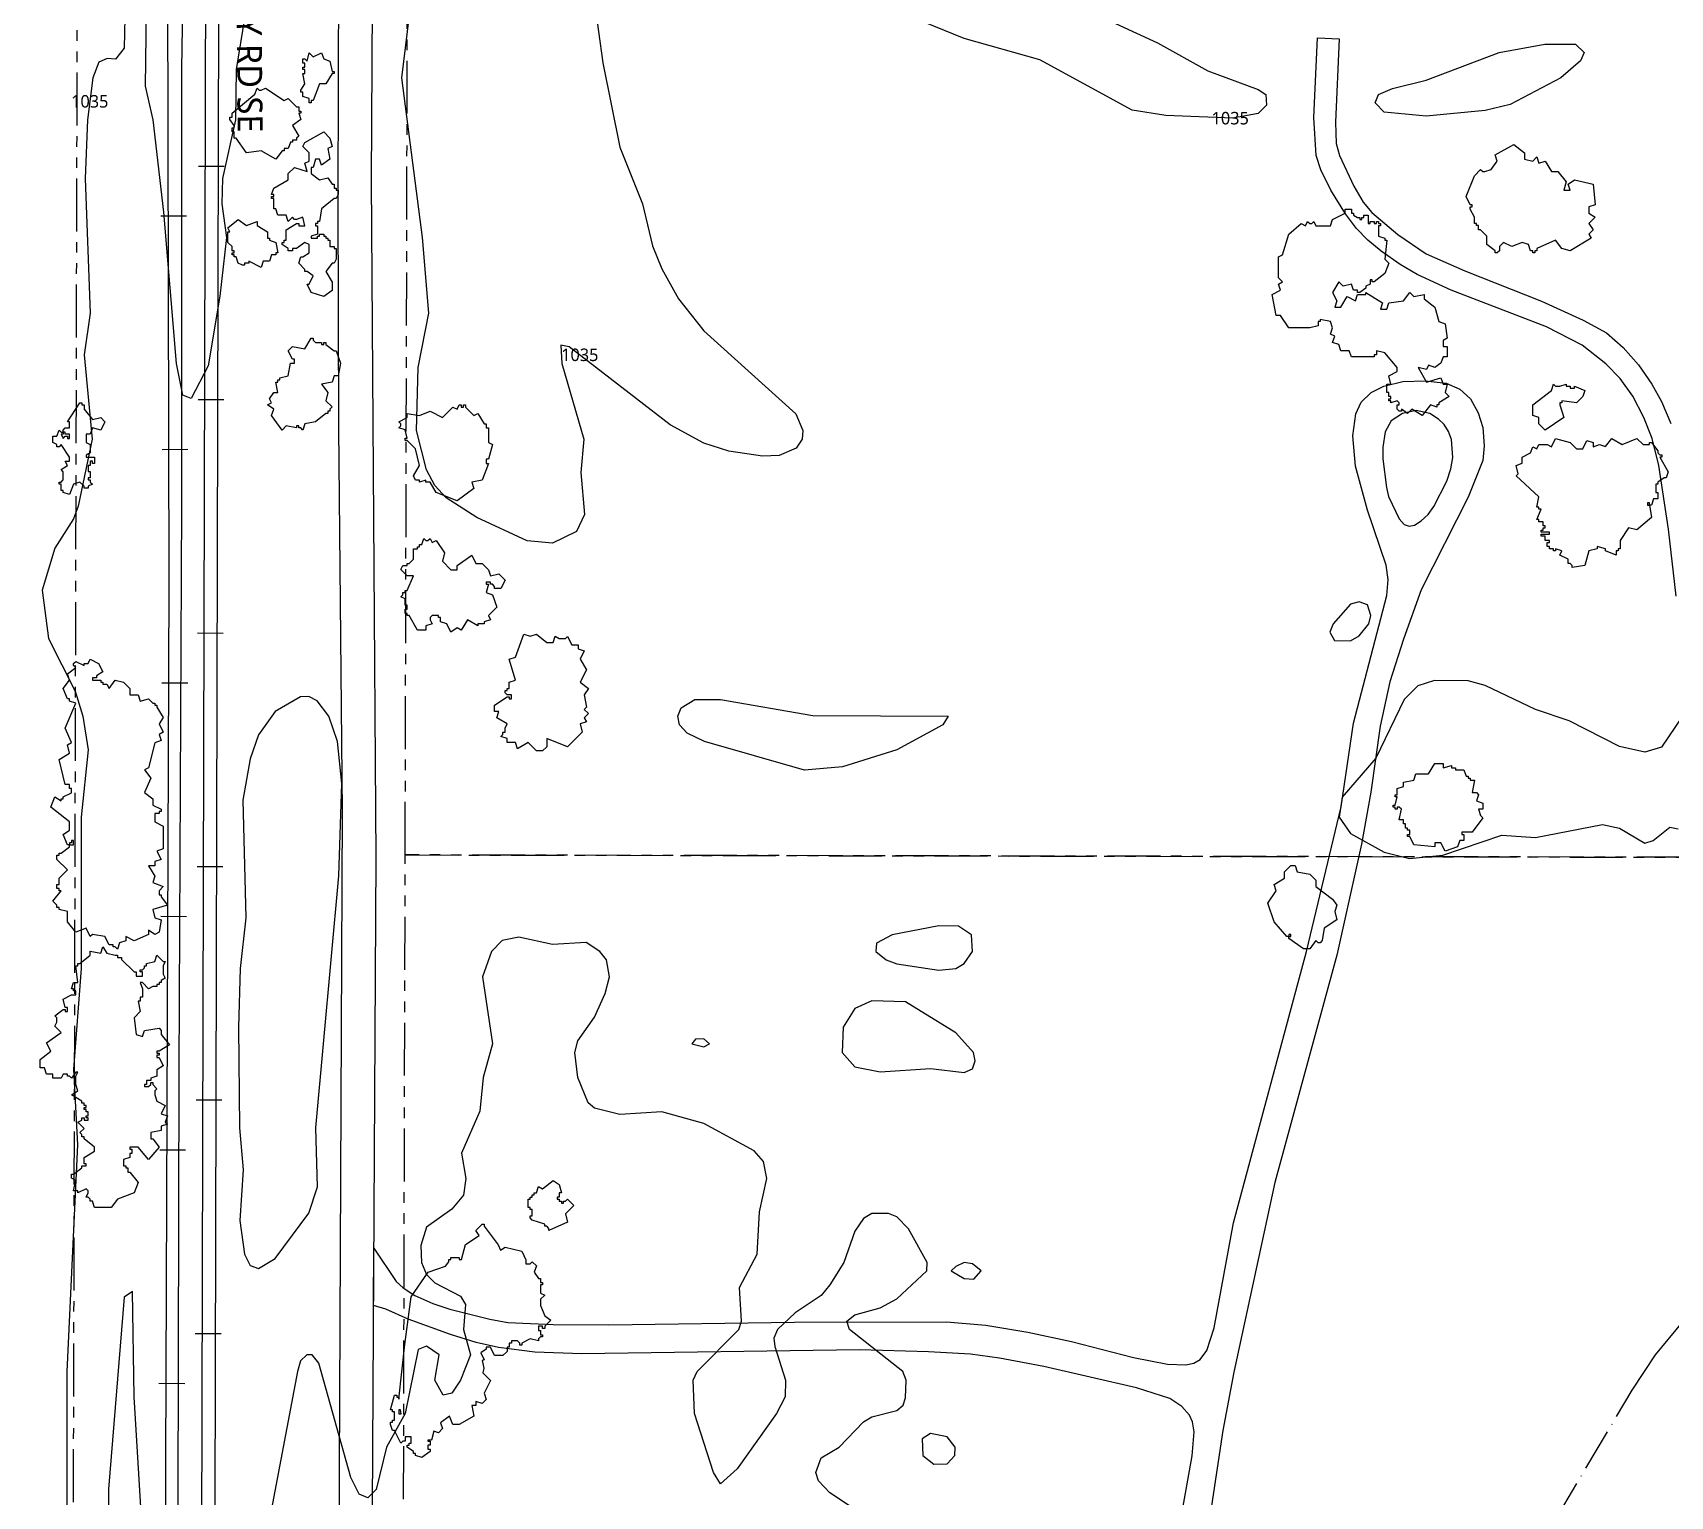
# Model space of a CAD drawing. Header units: metres. Extents: x -400 to 800, y -650 to 500.
# Drawn here: x -83 to 113.4, y -300.4 to -124.9 of the extents above; entities that cross this region are included whole.
import ezdxf
from ezdxf.enums import TextEntityAlignment as Align

# ---------------------------------------------------------------- set-up
doc = ezdxf.new("R2010")
doc.units = ezdxf.units.M
doc.header["$LTSCALE"] = 2
doc.linetypes.add('DASHDOT', pattern=[3.556, 2.54, -0.508, 0, -0.508])
doc.linetypes.add('PHANTOM', pattern=[6.35, 3.175, -0.635, 0.635, -0.635, 0.635, -0.635])
for name, color, linetype in [('SITE-PATH', 84, 'CONTINUOUS'), ('SITE-PROPERTY', 7, 'PHANTOM'), ('SITE-PROPERTY-SITE', 1, 'PHANTOM'), ('SITE-RAIL', 7, 'CONTINUOUS'), ('SITE-SETBACK-WATER', 1, 'DASHDOT'), ('SITE-TREE-CANOPY', 94, 'CONTINUOUS'), ('TEXT', 7, 'CONTINUOUS'), ('TEXT-CONTOUR', 8, 'CONTINUOUS'), ('TOPO-CONTOUR-MAJOR', 8, 'CONTINUOUS'), ('TOPO-CONTOUR-MINOR', 9, 'CONTINUOUS')]:
    doc.layers.add(name, color=color, linetype=linetype)
doc.styles.add('OpenSans', font='OpenSans-Regular.ttf')

msp = doc.modelspace()

# ---------------------------------------------------------------- linework, layer by layer
at = {"layer": 'SITE-PATH'}
for points in [[(-46.45, -358.46), (-45.82, -218.32), (-46.27, -172.29), (-46.34, -144.6), (-46.15, -77.37)], [(-42.12, -93.39), (-42.4, -142.57), (-41.82, -223.83), (-42.66, -372.73)], [(114.15, -192.45), (113.2, -184.39), (112.06, -176.76), (111.24, -173.53), (110.27, -171), (108.95, -168.47), (107.41, -166.33), (105.71, -164.58), (102.88, -162.33), (98.6, -160.15), (87.14, -155.74), (83.09, -153.84), (81.03, -152.65), (78.77, -151.08), (77.17, -149.75), (75.8, -148.33), (74.46, -146.59), (72.72, -143.74), (71.5, -141.3), (70.94, -139.57), (70.66, -135.05), (71.1, -125.47), (73.7, -125.61), (73.26, -135.59), (73.34, -138.16), (73.77, -139.58), (75.48, -143.25), (76.6, -145.19), (77.62, -146.41), (80.75, -149.08), (84.16, -151.37), (88.78, -153.44), (97.97, -157.04), (103, -159.34), (105.77, -160.84), (107.78, -162.62), (109.6, -164.7), (111.21, -167.02), (112.36, -169.09), (113.48, -171.73)], [(53.84, -308.09), (56.08, -295.53), (56.34, -292.66), (56.11, -291.46), (55.75, -290.65), (54.86, -289.61), (53.4, -288.66), (49.41, -287.39), (38.28, -284.82), (32.99, -283.83), (29.5, -283.36), (24.45, -283.05), (16.19, -282.82), (-17.11, -283.3), (-22.74, -283.1), (-27.09, -282.56), (-29.8, -281.93), (-32.87, -280.98), (-37.94, -279.13), (-40.64, -277.94), (-42.1, -277.51), (-42.06, -270.62), (-39.4, -274.61), (-38.56, -275.4), (-37.13, -276.32), (-34.99, -277.28), (-32.93, -277.94), (-28.16, -279.16), (-25.98, -279.54), (-20.56, -279.78), (-13.86, -279.84), (8.39, -279.51), (26.62, -279.47), (31.33, -279.88), (36.37, -280.69), (41.63, -281.83), (49.04, -283.73), (53.12, -284.55), (55.34, -284.64), (56.3, -284.41), (57.04, -283.99), (57.85, -282.91), (58.71, -280.18), (61.04, -267.59), (69.78, -235.07), (73.95, -217.69), (75.42, -207.68), (79.45, -192.36), (79.58, -190.43), (79.36, -188.7), (77.11, -182.13), (75.66, -176.83), (75.35, -173.22), (75.73, -170.56), (76.35, -169.19), (77.56, -168.02), (79.06, -167.25), (81.35, -166.71), (84.05, -166.61), (86.56, -166.91), (88.18, -167.6), (89.45, -168.78), (90.39, -170.46), (90.94, -172.2), (91.12, -174.42), (90.94, -176.17), (89.18, -180.55), (83.56, -191.67), (81.43, -197.6), (79.8, -202.7), (78.63, -208.01), (77.53, -215.95), (76.4, -222.16), (73.45, -235.5), (66, -262.77), (61.09, -285.51), (59.77, -292.49), (52.3, -342.19)]]:
    msp.add_lwpolyline(points, dxfattribs=at)
msp.add_lwpolyline([(82.95, -170.15), (81.3, -170.52), (79.97, -171.39), (79.23, -172.71), (78.94, -174.55), (78.95, -175.98), (79.38, -179.42), (79.65, -180.47), (80.92, -183.18), (81.53, -183.85), (82.1, -184.05), (82.74, -183.94), (83.57, -183.4), (84.39, -182.63), (85.09, -181.68), (86.65, -178.65), (87.13, -177.15), (87.34, -175.8), (87.18, -173.64), (86.83, -172.67), (86.31, -171.85), (85.65, -171.21), (84.58, -170.54)], close=True, dxfattribs=at)
at = {"layer": 'SITE-PROPERTY'}
for points in [[(-359.9, 295.53), (-90.66, 97.77), (-88.08, 82.15), (-85.78, 66.48), (-83.77, 50.77), (-82.04, 35.03), (-80.59, 19.26), (-79.44, 3.46), (-78.56, -12.36), (-77.98, -28.18), (-77.61, -47.16), (-77.52, -66.15), (-78.25, -350.73), (-84.35, -357.69), (-84.47, -430.44), (-129.06, -481.17), (-400, -480.78), (-400, 324.95)], [(183.72, -188.35), (179.27, -223.86), (-38.3, -223.47), (-37.9, -66.24), (-38, -46.67), (-38.62, -19.17), (68.11, -18.76), (193.43, -110.75)]]:
    msp.add_lwpolyline(points, close=True, dxfattribs=at)
msp.add_lwpolyline([(-38.76, -402.34), (-38.3, -223.47), (179.27, -223.86)], dxfattribs=at)
at = {"layer": 'SITE-PROPERTY-SITE'}
msp.add_lwpolyline([(183.72, -188.35), (179.27, -223.86), (-38.3, -223.47), (-37.9, -66.24), (-38, -46.67), (-38.62, -19.17), (68.11, -18.76), (193.43, -110.75)], close=True, dxfattribs=at)
at = {"layer": 'SITE-RAIL'}
for points in [[(-72.37, 81.34), (-70.94, 70.35), (-70.16, 56.98), (-69.91, 50.11), (-69.59, 25.86), (-68.59, 7.12), (-68.43, -1.55), (-66.99, -29.89), (-66.63, -190.97), (-67.12, -317.34), (-66.55, -330.55), (-65.79, -340.26), (-63.65, -361.85), (-62.88, -376.15)], [(-70.79, 81.08), (-69.44, 70.85), (-68.66, 54.25), (-68.33, 35.58), (-67.61, 15.59), (-65.32, -20.66), (-64.77, -55.76), (-64.74, -86.03), (-64.84, -111.7), (-65.14, -129.21), (-65.12, -181.45), (-65.46, -249.26), (-65.59, -318.57), (-65.14, -330.23), (-64.5, -338.57), (-62.72, -354.39), (-61.83, -365.86), (-61.32, -377.62)], [(-71.85, 77.75), (-67.97, 49), (-66.43, 34.9), (-65.18, 21.43), (-63.43, -4.61), (-62.83, -17.74), (-62.48, -30.61), (-62.23, -46.08), (-62.13, -70.85), (-62.93, -383.47), (-62.89, -381.58)], [(-70.31, 77.89), (-66.53, 49.43), (-65.07, 35.99), (-63.92, 23.49), (-62.23, 0.59), (-61.3, -19.07), (-60.84, -34.24), (-60.64, -53.24), (-60.63, -89.62), (-61.35, -383.21), (-61.33, -382.63)], [(-63.11, -140.85), (-60.01, -140.86)], [(-67.62, -146.84), (-64.52, -146.83)], [(-63.15, -168.85), (-60.05, -168.85)], [(-67.46, -174.85), (-64.36, -174.81)], [(-63.23, -196.85), (-60.13, -196.86)], [(-67.47, -202.84), (-64.37, -202.85)], [(-63.26, -224.85), (-60.16, -224.86)], [(-67.62, -230.83), (-64.52, -230.85)], [(-63.39, -252.85), (-60.29, -252.86)], [(-67.73, -258.83), (-64.63, -258.84)], [(-63.49, -280.85), (-60.39, -280.85)], [(-67.83, -286.83), (-64.73, -286.85)]]:
    msp.add_lwpolyline(points, dxfattribs=at)
at = {"layer": 'SITE-SETBACK-WATER'}
msp.add_lwpolyline([(99.62, -303.23), (108.86, -287.67), (111.67, -283.43), (114.9, -279.51)], dxfattribs=at)
at = {"layer": 'SITE-TREE-CANOPY'}
for points in [[(-48.07, -128.01), (-47.32, -128.26), (-47.07, -129.51), (-46.82, -129.51), (-46.82, -129.75), (-47.07, -129.75), (-47.82, -131.01), (-48.57, -131.01), (-49.32, -133.01), (-49.57, -133.01), (-49.57, -133.26), (-49.82, -133.26), (-49.82, -132.75), (-50.57, -132.51), (-50.57, -132.01), (-50.82, -132.01), (-50.82, -131.75), (-50.32, -131.01), (-50.57, -129.76), (-50.32, -129.76), (-50.32, -129.26), (-50.57, -129.26), (-50.57, -129.01), (-50.32, -129.01), (-50.32, -128.51), (-50.57, -128.51), (-50.57, -128), (-50.32, -128), (-50.07, -128.26), (-49.82, -127.26), (-49.32, -127.76), (-48.32, -127.26)], [(-52.82, -133.01), (-52.32, -132.75), (-51.32, -133.76), (-51.07, -133.76), (-51.07, -134.26), (-50.82, -134.26), (-50.82, -134.51), (-51.07, -134.51), (-50.82, -135.26), (-51.82, -136), (-51.07, -137.26), (-51.32, -137.5), (-51.32, -137.76), (-51.82, -137.76), (-51.82, -138), (-52.07, -138), (-52.32, -138.76), (-52.82, -138.76), (-52.82, -139.01), (-53.07, -139.01), (-53.82, -140.01), (-55.57, -139.01), (-57.32, -139.26), (-58.57, -137.5), (-58.82, -137.5), (-58.82, -136.76), (-59.07, -136.76), (-59.07, -136.26), (-58.82, -136.26), (-58.82, -136), (-59.32, -135.26), (-59.32, -135.01), (-59.07, -135.01), (-59.07, -134.51), (-56.32, -132.25), (-56.07, -131.51), (-55.82, -131.75), (-55.57, -131.75), (-55.07, -131.51)], [(-48.32, -140.75), (-48.57, -140.01), (-49.07, -140.01), (-49.32, -141.01), (-49.57, -141.01), (-49.57, -141.75), (-48.57, -142.51), (-47.57, -142.25), (-47.07, -143.01), (-46.82, -143.01), (-46.82, -143.51), (-46.57, -143.51), (-46.57, -143.76), (-46.32, -143.76), (-46.32, -144.26), (-46.57, -144.76), (-46.82, -144.76), (-48.32, -146), (-48.57, -147.51), (-48.82, -147.51), (-48.82, -147.76), (-49.07, -147.76), (-49.07, -148.01), (-48.82, -148.01), (-48.82, -149.01), (-49.57, -149.26), (-49.57, -149.51), (-48.82, -149.51), (-48.82, -149.25), (-48.57, -149.25), (-48.57, -149.01), (-48.07, -149.01), (-48.07, -149.25), (-47.82, -149.25), (-47.82, -149.51), (-47.57, -149.51), (-47.57, -149.75), (-47.32, -149.75), (-47.32, -150.51), (-46.82, -150.51), (-46.82, -150.75), (-46.57, -150.75), (-46.57, -152.01), (-46.82, -152.51), (-47.07, -152.51), (-47.82, -153.51), (-47.07, -154.76), (-47.07, -155.76), (-48.07, -156.5), (-49.57, -156), (-50.07, -155), (-49.82, -155), (-49.32, -154.01), (-50.07, -153.51), (-50.32, -153.51), (-50.32, -153.26), (-51.07, -152.51), (-50.82, -151.75), (-50.57, -151.75), (-49.82, -151.25), (-49.82, -150.25), (-50.32, -150.01), (-51.32, -150.75), (-51.82, -150.75), (-51.82, -151.01), (-52.32, -151.01), (-52.32, -150.75), (-53.07, -150.25), (-53.07, -150.01), (-52.82, -150.01), (-52.82, -149.75), (-52.57, -149.75), (-52.57, -148.51), (-51.32, -147.76), (-51.07, -147.76), (-51.07, -148.01), (-50.32, -148.01), (-50.57, -147), (-51.32, -147.26), (-51.57, -147.26), (-51.82, -147), (-52.32, -147.5), (-52.57, -146.76), (-53.57, -146.76), (-53.82, -146), (-54.07, -146), (-54.07, -144.76), (-54.32, -144.76), (-54.32, -144.51), (-54.07, -144.51), (-54.07, -144.26), (-54.32, -144.26), (-54.07, -143.51), (-52.32, -142.51), (-52.32, -141.75), (-51.57, -141.01), (-50.07, -141.51), (-50.32, -140.51), (-49.82, -140.25), (-49.82, -139.26), (-50.57, -138.51), (-50.32, -138.01), (-48.07, -136.76), (-47.32, -137.51), (-47.07, -138.51), (-47.57, -138.76), (-47.32, -140.01)], [(96.93, -140.26), (97.43, -139.76), (97.68, -140.51), (98.43, -140.26), (99.18, -141.51), (99.93, -141.51), (100.93, -142.75), (100.68, -143.75), (101.43, -143.75), (101.18, -143.01), (101.93, -142.51), (104.18, -143.01), (104.43, -145.5), (103.68, -145.76), (103.68, -146.5), (104.43, -147), (103.68, -147.76), (104.18, -148.51), (103.68, -149.01), (103.93, -149.51), (101.43, -151.01), (100.43, -150.75), (99.68, -149.76), (97.43, -150.76), (97.43, -151.01), (97.18, -151.01), (97.18, -151.25), (96.93, -151.25), (96.93, -151.01), (96.68, -151.01), (96.43, -150.26), (95.68, -150.01), (94.43, -150.51), (93.43, -150.01), (92.93, -150.51), (92.93, -151.01), (92.68, -151.26), (92.43, -151.26), (92.43, -151.01), (91.43, -150.26), (91.43, -149.26), (90.68, -148.5), (90.43, -148.5), (90.43, -148), (90.18, -148), (90.18, -147.76), (89.93, -147.76), (89.93, -147), (89.43, -146.01), (89.43, -145.76), (89.68, -145.76), (89.68, -145.51), (89.43, -145.51), (88.93, -144.51), (89.93, -142.01), (90.68, -141.26), (90.93, -141.51), (91.18, -141.51), (91.93, -141.26), (92.68, -140.26), (92.43, -139.5), (94.68, -138.26), (95.93, -139.26), (95.93, -140.01)], [(-57.32, -148), (-56.07, -147.5), (-56.07, -148), (-54.82, -148.76), (-54.82, -149.51), (-54.57, -149.51), (-54.57, -149.76), (-53.82, -150.01), (-53.57, -151.25), (-53.82, -151.25), (-53.82, -151.51), (-54.32, -151.51), (-54.57, -152.25), (-55.32, -152.25), (-55.57, -153.01), (-57.07, -152.25), (-57.07, -152.51), (-57.57, -152.51), (-57.57, -152.75), (-57.82, -152.75), (-58.32, -152.51), (-58.57, -151.75), (-58.82, -151.75), (-58.82, -151.51), (-59.07, -151.51), (-59.07, -151.25), (-58.82, -151.25), (-58.82, -151.01), (-59.07, -151.01), (-59.07, -150.51), (-59.57, -150.01), (-59.57, -148.76), (-59.32, -148.76), (-59.57, -148.26), (-58.32, -147.26)], [(75.18, -146.51), (75.43, -146.51), (75.43, -146.76), (75.93, -147.01), (76.18, -147.01), (76.18, -147.26), (76.43, -147.26), (76.43, -147.01), (76.68, -147.01), (76.68, -146.76), (77.18, -146.76), (77.18, -147.76), (77.43, -147.76), (77.43, -147.51), (77.93, -147.51), (77.93, -147.76), (78.18, -147.76), (78.18, -147.51), (78.43, -147.51), (78.43, -147.76), (78.68, -147.76), (78.68, -148.01), (78.43, -148.01), (78.43, -149.26), (79.18, -149.5), (79.18, -149.76), (79.43, -149.76), (79.18, -152.01), (79.68, -152.51), (79.18, -153.75), (77.93, -154.75), (77.68, -154.75), (77.68, -154.51), (77.43, -154.51), (77.43, -155.01), (76.93, -155.25), (76.93, -155.51), (76.18, -156.01), (75.93, -156.01), (75.93, -155.75), (75.43, -155.75), (75.18, -155.01), (74.18, -155.25), (73.68, -154.75), (72.93, -156.01), (73.43, -157.01), (73.18, -157.76), (73.93, -157.76), (74.68, -156.51), (75.68, -157.01), (75.93, -156.25), (76.93, -156.26), (76.93, -156.01), (78.93, -157.26), (78.68, -158), (79.43, -158), (79.68, -157.26), (81.43, -157.01), (82.18, -156.01), (82.68, -156.51), (83.93, -156.26), (83.93, -156.76), (85.18, -157.76), (85.68, -159.5), (86.43, -159.76), (86.68, -161.51), (86.18, -161.76), (86.18, -162.51), (86.68, -162.51), (86.68, -163.75), (86.18, -163.75), (85.93, -164.51), (85.18, -165.01), (84.43, -164.75), (84.18, -165.26), (83.18, -165.01), (84.18, -166.76), (85.93, -166.26), (86.18, -167), (86.68, -167), (86.43, -168), (86.93, -168.5), (85.68, -169.26), (85.68, -169.5), (85.43, -169.5), (85.43, -169.76), (84.68, -169.5), (83.68, -170.76), (82.43, -170), (81.93, -170.51), (81.18, -170), (81.18, -170.26), (80.93, -170.26), (80.68, -170), (80.68, -169.5), (80.93, -169.5), (80.93, -169.26), (80.68, -169), (79.93, -169.26), (79.93, -169), (79.68, -169), (79.68, -168.76), (79.93, -168.76), (79.93, -168.5), (79.68, -168.5), (79.68, -168), (79.43, -168), (79.43, -167.01), (79.93, -167.01), (79.68, -166.01), (80.68, -165.51), (80.68, -165.01), (79.18, -163.25), (78.18, -163.01), (78.18, -163.51), (77.93, -163.51), (77.93, -163.75), (75.18, -163.75), (74.93, -163.01), (73.93, -163.01), (73.68, -162.26), (72.93, -162.01), (73.18, -161.26), (72.68, -161), (72.93, -160.26), (72.68, -159.5), (71.43, -159.26), (71.43, -159.5), (71.18, -159.5), (71.18, -160), (70.18, -160.26), (67.68, -160.26), (66.68, -158.76), (66.18, -158.76), (65.68, -156.25), (66.68, -155.75), (66.43, -155.01), (66.93, -154.75), (66.43, -154.26), (66.43, -151.76), (66.93, -151.5), (67.68, -149.01), (69.18, -147.76), (69.68, -148.01), (69.93, -147.51), (70.18, -147.76), (70.43, -147.76), (70.68, -147.51), (70.93, -148.01), (72.68, -148.01), (72.93, -147.26), (74.43, -146.51), (74.43, -146.01), (75.18, -146.01)], [(-49.07, -162.01), (-48.32, -162.01), (-48.32, -162.26), (-48.07, -162.26), (-48.07, -162.01), (-47.82, -162.01), (-47.82, -162.26), (-46.82, -163.01), (-46.57, -163.01), (-46.07, -164.5), (-46.32, -166), (-46.82, -166), (-47.07, -166.76), (-48.32, -167.01), (-47.57, -168.01), (-47.82, -169.01), (-47.07, -169.75), (-47.32, -170.01), (-47.32, -170.25), (-47.57, -170.25), (-47.57, -170.51), (-47.82, -170.51), (-49.07, -171.51), (-50.32, -171.75), (-50.57, -172.51), (-50.82, -172.26), (-51.07, -172.26), (-51.07, -172.01), (-51.32, -172.01), (-51.32, -172.26), (-52.57, -172.01), (-53.07, -172.51), (-54.32, -170.75), (-54.07, -170.01), (-54.82, -169.51), (-54.32, -169.26), (-54.57, -168.76), (-54.07, -168.01), (-53.57, -168.01), (-53.82, -166.76), (-53.57, -166.76), (-53.57, -166.5), (-53.32, -166.5), (-53.32, -166.26), (-52.32, -166), (-52.07, -164.5), (-51.57, -164.5), (-51.57, -164.01), (-51.82, -164.01), (-52.32, -163.01), (-51.82, -162.51), (-50.32, -162.76), (-49.57, -161.51), (-49.32, -161.51), (-49.32, -161.75)], [(100.93, -167.26), (101.43, -167.26), (101.43, -167.5), (101.93, -167.5), (101.93, -167.26), (103.18, -167.76), (102.93, -168.51), (102.18, -169.26), (100.43, -169.01), (100.43, -169.26), (100.18, -169.26), (100.18, -169.51), (100.68, -171.01), (98.43, -172.51), (97.68, -171.75), (97.68, -171.01), (96.93, -170.75), (96.93, -169.51), (99.18, -167.76), (99.43, -167), (99.68, -167.26), (100.18, -167.26), (100.93, -167)], [(-79.32, -172.51), (-79.07, -172.26), (-78.57, -172.26), (-78.57, -171.51), (-78.82, -171.51), (-77.32, -169.26), (-77.07, -169.26), (-77.07, -169.5), (-76.82, -169.5), (-76.82, -170), (-75.82, -171.26), (-74.82, -171.01), (-74.32, -171.51), (-74.82, -172.51), (-75.82, -172.26), (-76.07, -173.01), (-76.57, -173.01), (-76.57, -174.01), (-76.07, -174.25), (-76.07, -175.25), (-76.57, -175.51), (-76.57, -175.76), (-75.57, -175.76), (-75.57, -176.51), (-75.82, -176.51), (-75.82, -176.26), (-76.07, -176.26), (-76.07, -176.76), (-76.32, -176.76), (-76.32, -177.5), (-76.07, -177.5), (-76.07, -178.26), (-76.32, -178.26), (-76.32, -178.5), (-76.07, -178.5), (-76.07, -178.76), (-75.82, -179), (-76.32, -179.26), (-76.32, -179.5), (-76.82, -179.5), (-76.82, -179.26), (-77.32, -178.76), (-78.07, -179), (-78.57, -180.26), (-79.32, -180), (-79.32, -179.76), (-79.57, -179.76), (-79.57, -179), (-79.82, -179), (-79.82, -178.76), (-79.57, -178.76), (-79.32, -178.5), (-79.32, -177.51), (-79.57, -177.26), (-78.82, -176.76), (-79.07, -176.26), (-78.57, -176.26), (-78.57, -175.75), (-79.57, -174.25), (-79.82, -174.51), (-80.07, -174.51), (-80.07, -174.25), (-80.57, -174.01), (-80.57, -173.25), (-80.07, -173.25), (-79.82, -172.51), (-79.57, -172.76), (-79.32, -172.76)], [(-30.07, -170.76), (-29.57, -170.51), (-28.82, -171.76), (-28.57, -171.76), (-28.57, -172.26), (-28.32, -172.26), (-28.32, -174.01), (-27.82, -174.26), (-28.32, -176.01), (-28.57, -176.01), (-28.57, -176.51), (-28.32, -176.51), (-29.07, -178.51), (-30.32, -178.75), (-30.07, -179.51), (-32.07, -181.01), (-34.57, -180.01), (-35.32, -178.75), (-35.82, -178.75), (-35.82, -178.51), (-36.57, -178.75), (-36.57, -178.51), (-37.07, -178.51), (-37.32, -178.01), (-36.57, -176.76), (-37.07, -174.76), (-38.07, -173.76), (-38.32, -173.76), (-38.32, -173.5), (-38.07, -173.5), (-38.32, -172.5), (-39.07, -172.26), (-38.82, -172.01), (-38.82, -171.76), (-39.07, -171.51), (-38.07, -171.01), (-38.07, -170.51), (-36.57, -170.76), (-35.32, -170.26), (-33.82, -171.01), (-32.57, -169.76), (-32.07, -170.01), (-31.82, -169.51), (-31.57, -169.51), (-31.57, -169.76), (-31.32, -169.76), (-31.32, -169.51), (-31.07, -169.51), (-31.07, -169.76)], [(-79.32, -173.01), (-79.57, -173.01), (-79.32, -173.51), (-79.07, -173.25), (-78.82, -173.25), (-78.82, -173.51), (-78.57, -173.51), (-78.57, -173.01), (-79.07, -173.01), (-79.07, -172.76), (-79.32, -172.76)], [(111.18, -183.01), (109.43, -184.5), (108.43, -184.26), (107.43, -185.76), (107.43, -186.76), (107.18, -186.76), (107.18, -187), (106.93, -187), (106.93, -187.51), (105.68, -187), (105.68, -186.76), (104.68, -186.5), (104.68, -186.76), (103.68, -187), (103.18, -188.76), (101.68, -189.01), (101.68, -188.76), (101.43, -188.51), (101.18, -188.51), (101.18, -188.01), (100.18, -187.5), (100.43, -187), (99.68, -186.76), (99.68, -187), (99.43, -187), (99.43, -186.76), (98.93, -186.76), (98.93, -186.5), (98.68, -186.5), (98.68, -186), (98.93, -186), (98.93, -185.76), (98.43, -185.76), (98.43, -185.26), (97.93, -185.26), (97.93, -185), (98.93, -185), (98.93, -184.76), (97.93, -184.76), (97.93, -184.51), (98.18, -184.51), (98.18, -184.26), (98.43, -184.26), (98.43, -184.01), (98.18, -184.01), (98.18, -183.51), (97.68, -183.51), (97.68, -183.26), (97.43, -183.26), (97.93, -182.01), (97.68, -182.01), (97.68, -181.75), (97.43, -181.75), (97.68, -180.51), (94.93, -178), (95.18, -177.76), (94.93, -176.76), (95.68, -176.5), (95.68, -175.76), (96.68, -175.26), (96.93, -174.51), (97.43, -174.76), (97.68, -174.26), (98.68, -174.26), (99.18, -174.51), (99.68, -173.51), (101.43, -174.01), (102.18, -174.76), (102.93, -174.76), (103.43, -173.76), (104.18, -174.01), (104.18, -174.51), (104.93, -174.26), (105.68, -174.5), (106.43, -173.51), (107.68, -174.26), (109.43, -173.51), (110.18, -174.26), (110.93, -174.26), (110.93, -174), (111.18, -174), (111.93, -175), (111.93, -175.26), (112.18, -175.5), (112.43, -175.5), (112.43, -175.76), (112.18, -175.76), (113.18, -177.51), (112.93, -178.26), (112.68, -178.26), (111.93, -178.75), (111.93, -179.01), (111.68, -179.01), (111.68, -180.01), (111.93, -180.01), (111.93, -180.75), (111.43, -180.75), (111.18, -181.51), (110.93, -181.51)], [(110.93, -181.25), (110.68, -181.25), (110.68, -181.51), (110.93, -181.51)], [(-35.07, -186.01), (-34.57, -185.76), (-33.57, -187.25), (-33.82, -188.25), (-32.82, -189.26), (-32.07, -189.26), (-32.07, -188.75), (-30.32, -187.51), (-29.82, -188.51), (-29.07, -188.51), (-28.32, -189.26), (-28.07, -190.01), (-27.07, -189.76), (-26.32, -190.5), (-26.82, -191.5), (-27.57, -191.5), (-27.57, -191.26), (-27.82, -191), (-28.07, -191), (-28.07, -190.76), (-28.57, -190.76), (-28.57, -191), (-28.32, -191), (-28.57, -192), (-27.82, -192.26), (-27.32, -193.76), (-28.32, -194.76), (-28.07, -195.26), (-28.82, -195.51), (-28.82, -195.75), (-29.57, -195.75), (-29.57, -196.01), (-30.82, -195.26), (-31.57, -196.51), (-32.07, -196.25), (-32.82, -196.75), (-33.32, -195.76), (-34.07, -195.51), (-34.07, -195.01), (-34.32, -195.01), (-34.32, -194.76), (-35.07, -194.76), (-35.32, -195.01), (-35.32, -195.26), (-35.07, -195.76), (-35.82, -196.01), (-35.82, -196.51), (-36.82, -196.51), (-37.82, -194.76), (-38.07, -194.76), (-38.07, -194.5), (-38.32, -194.5), (-38.32, -194), (-38.07, -194), (-38.07, -193.5), (-38.32, -193.5), (-38.32, -192.76), (-38.82, -192.5), (-38.57, -192.26), (-38.57, -192), (-38.32, -192), (-38.32, -191.76), (-38.07, -191.76), (-37.32, -190.01), (-38.07, -190.01), (-38.82, -189.25), (-38.57, -188.75), (-38.07, -188.75), (-38.07, -188.51), (-37.82, -188.51), (-37.32, -188.01), (-37.32, -186.75), (-36.82, -186.75), (-36.82, -186.51), (-36.57, -186.51), (-36.57, -186.26), (-36.32, -186.26), (-36.07, -185.51), (-35.82, -185.76), (-35.57, -185.76), (-35.32, -185.51)], [(-21.32, -198.01), (-20.57, -198.01), (-20.32, -197.25), (-19.82, -197.51), (-19.07, -197.51), (-18.82, -197.26), (-18.32, -198.26), (-17.57, -198.26), (-17.57, -198.76), (-16.82, -199), (-17.32, -200), (-16.57, -201.26), (-17.32, -202.76), (-16.32, -203.51), (-16.82, -204.25), (-16.57, -205.75), (-16.82, -206.01), (-16.32, -206.51), (-16.82, -207.01), (-16.57, -207.51), (-17.32, -207.76), (-17.07, -208.76), (-18.82, -210.5), (-21.32, -209.5), (-21.32, -210.5), (-21.82, -211), (-22.57, -211), (-23.57, -210), (-24.82, -210.76), (-25.07, -210), (-26.07, -210), (-26.07, -209.51), (-26.82, -209.26), (-26.57, -209.01), (-26.57, -208.76), (-26.32, -208.76), (-26.32, -208.26), (-26.07, -207.75), (-27.32, -207.01), (-27.07, -206.25), (-27.57, -206.25), (-27.57, -205.51), (-26.07, -204.51), (-25.82, -204.51), (-25.82, -204.75), (-25.57, -204.75), (-25.57, -204.26), (-26.07, -204.26), (-26.32, -204.01), (-26.32, -203.76), (-26.07, -203.76), (-26.07, -203.51), (-25.82, -203.51), (-25.82, -202.76), (-25.07, -202.5), (-25.82, -200), (-25.07, -199.76), (-24.07, -197.01), (-23.32, -197.25), (-22.57, -197.01)], [(-78.82, -222.25), (-79.32, -221.01), (-78.57, -220.51), (-78.57, -219.5), (-80.82, -217.76), (-80.32, -216.51), (-79.57, -217), (-79.57, -216.76), (-79.32, -216.76), (-79.32, -216.51), (-78.32, -216.01), (-78.32, -215.51), (-78.57, -215.51), (-78.57, -215.01), (-79.07, -215.01), (-79.82, -212.01), (-78.57, -211.26), (-78.82, -210.26), (-78.32, -210), (-79.07, -208.26), (-77.82, -205.26), (-78.57, -205.01), (-78.57, -204.75), (-78.82, -204.75), (-79.32, -203.51), (-78.57, -202.51), (-78.82, -201.76), (-77.82, -201.01), (-78.07, -200.76), (-78.07, -200.51), (-77.82, -200.26), (-76.82, -200.76), (-76.82, -200.51), (-76.32, -200.51), (-76.07, -200.01), (-75.07, -200.51), (-74.57, -201.51), (-75.32, -202.01), (-75.32, -202.25), (-75.82, -202.25), (-75.82, -202.51), (-74.82, -202.51), (-74.82, -202.75), (-74.57, -202.75), (-74.57, -203.01), (-74.07, -203.01), (-73.82, -203.51), (-73.07, -202.51), (-72.07, -202.75), (-71.32, -203.51), (-71.32, -204.26), (-70.32, -204.26), (-70.07, -205.01), (-69.07, -204.76), (-68.57, -205.26), (-68.32, -205.26), (-68.32, -205.51), (-68.07, -205.51), (-68.07, -205.76), (-67.32, -207), (-67.82, -207.76), (-67.32, -208.76), (-67.82, -209.01), (-67.57, -209.76), (-68.32, -210.01), (-69.07, -213.01), (-69.57, -213.25), (-68.82, -214.26), (-69.57, -216), (-68.57, -216.76), (-68.57, -217.5), (-67.57, -218), (-67.57, -218.26), (-67.82, -218.26), (-67.82, -218.51), (-68.32, -218.51), (-68.32, -219.51), (-67.32, -220.01), (-67.32, -222.75), (-68.07, -223.01), (-67.57, -224.01), (-68.32, -224.26), (-68.32, -224.76), (-69.07, -224.76), (-68.32, -226), (-68.57, -226.76), (-67.32, -227.26), (-67.82, -227.76), (-67.82, -228.26), (-67.57, -228.26), (-67.57, -228.51), (-66.82, -229.51), (-68.57, -230.01), (-68.32, -231.01), (-67.57, -231.25), (-67.82, -232.75), (-68.32, -233.01), (-69.07, -232.51), (-69.07, -233.01), (-70.82, -233.76), (-71.82, -233.25), (-71.82, -233.76), (-72.57, -234.01), (-72.82, -234.76), (-73.07, -234.51), (-73.32, -234.51), (-73.32, -234.26), (-73.82, -234.26), (-74.32, -233.25), (-75.82, -233.01), (-76.07, -233.25), (-76.57, -232.25), (-77.82, -232.75), (-78.82, -231.51), (-78.82, -230.26), (-79.82, -230.01), (-79.82, -229.76), (-80.07, -229.76), (-80.07, -229.5), (-80.57, -229), (-79.57, -227.76), (-79.82, -227.76), (-79.82, -227.5), (-80.07, -227.5), (-80.07, -227), (-79.82, -227), (-79.82, -226.26), (-78.82, -225.26), (-80.07, -224.01), (-80.07, -223.51), (-79.82, -223.51), (-79.82, -223.25), (-79.57, -223.25), (-78.57, -222.51), (-78.57, -222.25)], [(86.18, -213.01), (87.18, -212.75), (87.18, -213.01), (87.68, -213.01), (87.68, -213.25), (88.68, -213.25), (88.93, -214.01), (89.18, -214.01), (89.18, -214.26), (89.43, -214.26), (89.43, -214.51), (89.93, -214.51), (89.68, -216), (90.18, -216), (90.43, -216.26), (90.18, -217), (90.93, -217.26), (90.93, -218), (90.43, -218), (90.68, -218.76), (90.93, -219.01), (89.68, -220.75), (88.43, -220.75), (88.43, -221.01), (88.68, -221.01), (88.68, -221.75), (88.18, -221.75), (87.93, -222.51), (86.43, -223.01), (85.93, -222.01), (85.18, -222.01), (85.18, -222.51), (82.68, -222.25), (82.18, -221.25), (81.93, -221.25), (81.93, -221.01), (82.18, -221.01), (82.18, -220.51), (81.93, -220.51), (81.93, -220.26), (81.68, -220.26), (81.68, -219.76), (81.43, -219.76), (81.43, -219.26), (80.93, -219.26), (81.18, -218), (80.93, -217.76), (80.68, -217.76), (80.68, -218), (80.43, -218), (80.43, -217.76), (80.18, -217.76), (80.18, -217.5), (80.43, -217.5), (80.68, -216.5), (80.43, -216.5), (80.43, -216.26), (80.68, -216.26), (80.68, -215.51), (81.43, -215.26), (81.43, -214.76), (82.68, -214.51), (82.93, -213.75), (84.43, -213.75), (85.18, -212.51), (86.18, -212.51)], [(-78.32, -222.25), (-78.07, -222.25), (-78.07, -221.75), (-78.32, -221.75), (-78.32, -222.01), (-78.57, -222.01), (-78.57, -222.25)], [(67.43, -233.25), (65.93, -231.51), (65.18, -229.26), (66.18, -227.76), (65.93, -227.01), (67.18, -226.26), (67.18, -225.51), (67.93, -224.75), (68.43, -224.75), (68.68, -225.51), (70.18, -225.76), (70.93, -226.51), (70.93, -227.26), (72.93, -228.76), (73.43, -229.5), (73.18, -230.26), (73.43, -231.26), (71.93, -232.25), (71.68, -233.75), (71.43, -234.01), (71.18, -234.01), (70.93, -233.75), (70.18, -234.75), (69.43, -234.75), (67.68, -233.51), (67.68, -233.25)], [(67.93, -233.25), (67.93, -233.01), (67.68, -233.01), (67.68, -233.25)], [(-73.07, -235.5), (-72.82, -235.5), (-72.82, -235.76), (-72.32, -235.76), (-72.32, -236), (-70.82, -237.5), (-70.57, -237.5), (-70.57, -238), (-69.82, -238), (-69.82, -237.5), (-70.07, -237.5), (-70.07, -237.26), (-69.82, -237.26), (-69.57, -237), (-69.57, -236.76), (-69.32, -236.76), (-69.32, -236.5), (-68.32, -236.26), (-68.07, -235.5), (-67.32, -236.26), (-67.07, -236.26), (-67.32, -236.76), (-67.32, -237.76), (-67.07, -238.26), (-67.57, -238.51), (-67.57, -238.76), (-67.82, -238.76), (-67.82, -239.01), (-68.07, -239.01), (-68.07, -239.26), (-68.57, -239.26), (-69.07, -239.51), (-69.82, -238.76), (-70.07, -238.76), (-69.82, -239.51), (-69.82, -240.51), (-70.07, -240.51), (-70.07, -241.01), (-70.32, -241.01), (-70.07, -242.25), (-70.82, -243.01), (-70.57, -245), (-69.82, -245.26), (-69.57, -244.51), (-67.82, -244.26), (-67.57, -244.51), (-67.57, -245), (-66.57, -246.26), (-67.82, -247), (-68.07, -247), (-68.07, -247.26), (-67.82, -247.26), (-67.82, -247.5), (-68.07, -247.5), (-68.07, -247.76), (-67.82, -247.76), (-67.32, -248.76), (-68.07, -249.26), (-68.07, -250.01), (-68.82, -250.25), (-68.82, -250.51), (-69.32, -250.51), (-69.32, -251.01), (-69.57, -251.01), (-69.57, -251.25), (-69.07, -251.25), (-68.82, -251.01), (-68.82, -250.75), (-68.57, -250.75), (-68.57, -251.01), (-68.07, -251.51), (-68.32, -251.75), (-68.32, -252.25), (-68.07, -253.01), (-67.07, -253.51), (-67.57, -254.5), (-66.82, -254.76), (-67.07, -255.5), (-66.82, -255.76), (-67.57, -256), (-67.57, -256.5), (-68.82, -256.76), (-68.82, -257.51), (-68.57, -257.51), (-67.82, -258.51), (-69.07, -260.01), (-70.32, -258.51), (-71.32, -258.51), (-71.32, -258.76), (-71.07, -258.76), (-71.07, -259.26), (-71.32, -259.26), (-71.32, -259.75), (-72.07, -260.01), (-72.07, -260.75), (-71.82, -260.75), (-71.82, -261.01), (-71.57, -261.01), (-71.57, -261.51), (-71.32, -261.51), (-70.32, -262.76), (-70.82, -264.01), (-72.82, -264.76), (-73.57, -265.76), (-75.57, -265.76), (-75.82, -265.01), (-76.07, -265.01), (-76.07, -264.76), (-76.32, -264.51), (-76.57, -264.51), (-76.32, -264.01), (-76.32, -263.76), (-76.57, -263.51), (-77.57, -264.01), (-77.57, -263.76), (-78.07, -263.76), (-77.82, -262.51), (-78.32, -262.25), (-78.32, -261.75), (-78.07, -261.75), (-77.07, -261.01), (-77.07, -260.75), (-76.57, -260.75), (-76.57, -260.51), (-76.82, -260.51), (-76.82, -259.76), (-75.57, -259.01), (-75.57, -258.51), (-76.82, -257.5), (-76.82, -257.26), (-77.07, -257.26), (-77.07, -257), (-77.32, -256.76), (-76.82, -256.26), (-77.57, -255.51), (-77.07, -255.26), (-77.07, -255.01), (-76.82, -255.01), (-76.82, -255.26), (-76.32, -255.26), (-76.32, -255.01), (-76.57, -255.01), (-76.57, -254.76), (-76.32, -254.76), (-76.32, -254.26), (-76.57, -254.26), (-76.57, -254.01), (-76.82, -254.01), (-76.82, -253.76), (-76.57, -253.76), (-76.57, -253.51), (-76.82, -253.51), (-76.82, -253.25), (-77.07, -253.25), (-77.07, -253.01), (-78.32, -252.25), (-77.57, -251.75), (-77.82, -251.01), (-77.82, -250.01), (-77.57, -249.51), (-77.82, -249.51), (-78.32, -250.26), (-78.57, -250.01), (-78.82, -250.01), (-78.82, -249.76), (-79.32, -249.76), (-79.57, -250.26), (-80.57, -250.26), (-80.57, -249.76), (-81.32, -249.76), (-81.57, -249), (-82.07, -249), (-82.07, -248), (-80.82, -247), (-81.32, -246.01), (-79.57, -244.76), (-80.32, -244.01), (-80.07, -243.51), (-80.07, -243.01), (-80.32, -242.75), (-79.32, -242.01), (-79.07, -242.01), (-79.07, -242.25), (-78.82, -242.25), (-78.82, -241.75), (-79.07, -241.75), (-79.32, -240.76), (-78.32, -240.26), (-77.82, -240.26), (-77.82, -239.76), (-78.07, -239.76), (-78.07, -239.51), (-78.32, -239.51), (-78.07, -238.76), (-77.57, -238.76), (-77.82, -236.76), (-77.57, -236.76), (-77.57, -236.5), (-77.32, -236.5), (-76.07, -235.51), (-76.07, -235.01), (-74.82, -235.26), (-74.57, -234.51), (-74.07, -235.26)], [(-19.57, -264.01), (-19.82, -264.01), (-19.82, -264.51), (-20.07, -264.51), (-20.07, -264.75), (-19.82, -264.75), (-19.82, -265.01), (-19.57, -265.01), (-19.57, -265.25), (-19.32, -265.25), (-19.32, -265.01), (-19.07, -265.01), (-18.82, -264.75), (-18.07, -265.51), (-19.07, -266.51), (-18.82, -267.5), (-21.07, -268.5), (-21.07, -268.26), (-21.32, -268), (-21.57, -268), (-21.57, -267.76), (-23.07, -267.26), (-23.32, -267.01), (-23.32, -266.76), (-23.07, -266.76), (-23.07, -266.01), (-23.32, -266.01), (-23.32, -265.75), (-23.57, -265.75), (-23.57, -264.75), (-23.32, -264.75), (-23.32, -264.51), (-23.07, -264.51), (-23.07, -264.25), (-22.82, -264.25), (-22.82, -264.01), (-22.57, -264.01), (-22.32, -263.25), (-21.82, -263.51), (-20.57, -262.51), (-19.82, -263.01)], [(-38.36, -282.2), (-37.57, -276.48), (-35.53, -273.49), (-33.46, -272.78), (-33.07, -272.26), (-33.07, -272), (-32.82, -272), (-32.82, -271.76), (-31.82, -271.76), (-31.82, -272), (-31.56, -271.99), (-31.05, -270.2), (-29.42, -269.11), (-29.82, -268.51), (-29.07, -267.76), (-28.82, -267.76), (-28.82, -268.01), (-27.13, -270.21), (-26.87, -270.87), (-26.32, -270.5), (-24.32, -271), (-23.82, -272.01), (-23.82, -272.51), (-23.32, -272.51), (-23.07, -272.26), (-22.57, -272.75), (-22.82, -273.51), (-22.32, -274.25), (-22.07, -274.25), (-22.07, -274.75), (-21.82, -274.75), (-21.82, -275.01), (-22.07, -275.01), (-22.07, -276.01), (-21.57, -276.26), (-22.07, -276.76), (-22.07, -277.5), (-21.57, -278.76), (-20.82, -279.26), (-21.57, -280), (-21.57, -280.26), (-21.82, -280.26), (-21.82, -280), (-22.32, -280), (-22.32, -280.5), (-22.07, -280.5), (-22.07, -281.01), (-21.82, -281.01), (-21.82, -281.26), (-22.07, -281.26), (-22.32, -281.51), (-22.32, -281.76), (-23.32, -281.51), (-24.32, -282.01), (-24.32, -282.26), (-24.57, -282.26), (-24.57, -282.01), (-24.82, -281.76), (-25.57, -281.76), (-25.57, -282.01), (-25.82, -282.01), (-25.82, -282.51), (-26.07, -282.51), (-26.07, -283.01), (-26.57, -283.51), (-27.57, -283.51), (-28.07, -282.51), (-28.57, -282.51), (-28.57, -282.76), (-29.22, -283.2), (-28.82, -284.01), (-29.05, -284.09), (-28.87, -285.04), (-29, -285.58), (-28.07, -286.51), (-28.82, -288.01), (-28.57, -288.76), (-29.07, -289.26), (-29.82, -289), (-29.82, -289.5), (-30.32, -289.5), (-30.07, -290.76), (-31.82, -291.76), (-32.57, -291.76), (-32.97, -290.76), (-34.08, -291.57), (-33.82, -292.26), (-34.32, -292.76), (-34.85, -292.58), (-35.16, -293.66), (-35.57, -293.64), (-35.57, -293.76), (-35.32, -293.76), (-35.32, -294.25), (-35.57, -294.25), (-35.57, -294.75), (-35.32, -294.75), (-35.32, -295.01), (-36.32, -295.75), (-37.07, -295.51), (-37.07, -295.25), (-37.32, -295.25), (-37.32, -295.01), (-38.07, -294.51), (-38.07, -294.25), (-37.82, -294.25), (-37.82, -294.01), (-37.57, -294.01), (-37.57, -293.26), (-38.32, -293.26), (-38.32, -293.76), (-38.57, -293.76), (-38.82, -294.01), (-39.57, -292.5), (-39.82, -292.5), (-40.07, -291.76), (-40.07, -291.5), (-39.82, -291.5), (-39.82, -291.26), (-39.57, -291.26), (-39.57, -290.26), (-39.82, -290.26), (-39.82, -290), (-40.07, -290), (-39.57, -288.26), (-39.32, -288.26), (-39.32, -288.51), (-39.07, -288.51), (-39.07, -288.72)], [(-38.87, -290), (-39.07, -290), (-39.07, -290.5), (-38.78, -290.5)]]:
    msp.add_lwpolyline(points, close=True, dxfattribs=at)
at = {"layer": 'TOPO-CONTOUR-MAJOR'}
for points in [[(43.85, -122.36), (51.92, -126.06), (57.96, -129.45), (64.01, -131.66), (64.92, -132.28), (65.01, -133.55), (64.01, -134.57), (60.98, -135.12), (52.92, -134.79), (48.89, -134.15), (37.81, -128.1), (28.74, -125.56), (4.56, -115.7)], [(-16.17, -117.16), (-14.59, -128.46), (-12.57, -138.58), (-9.85, -145.38), (-8.65, -150.42), (-7.53, -153.19), (-5.52, -156.77), (-2.5, -160.61), (8.56, -170.57), (9.41, -172.58), (9.31, -173.59), (8.59, -174.67), (6.57, -175.57), (4.56, -175.65), (0.53, -175.04), (-2.5, -174.08), (-6.53, -171.88), (-18.62, -162.52), (-19.63, -162.35), (-19.53, -164.52), (-16.89, -173.59), (-17.25, -177.62), (-16.81, -182.66), (-17.77, -184.67), (-20.63, -186.07), (-23.66, -185.79), (-29.7, -183.01), (-33.38, -180.64), (-34.74, -179.17), (-35.75, -177.3), (-36.93, -172.58), (-36.75, -165.01), (-35.48, -158.48), (-36.23, -149.41), (-38.7, -130.26), (-37.12, -117.16)], [(-56.79, -118.17), (-58.56, -129.26), (-58.66, -135.3), (-60.22, -142.35), (-60.28, -145.38), (-59.73, -149.41), (-60.53, -156.46), (-61.95, -164.81), (-63.96, -168.72), (-64.97, -168.32), (-65.73, -164.52), (-67.24, -146.38), (-68.52, -135.3), (-69.45, -131.27), (-69.31, -122.2)], [(-71.87, -121.19), (-72.02, -126.72), (-73.03, -128.04), (-74.04, -127.97), (-75.04, -128.41), (-75.78, -130.26), (-76.41, -135.3), (-76.68, -142.35), (-76.08, -158.48), (-76.81, -163.51), (-75.83, -173.59), (-77.54, -181.65), (-78.07, -183.17), (-80.34, -186.69), (-81.85, -191.73), (-81.09, -197.51), (-77.89, -203.82), (-76.95, -206.84), (-76.33, -210.87), (-77.16, -218.93), (-77.18, -237.07), (-78.1, -249.16), (-77.6, -258.23), (-78.87, -285.44), (-78.87, -309.62)]]:
    msp.add_lwpolyline(points, dxfattribs=at)
for points in [[(98.38, -126.23), (102.06, -126.23), (103.1, -127.24), (102.67, -128.25), (100.32, -130.26), (94.23, -133.47), (91.21, -134.2), (84.16, -134.86), (79.12, -134.38), (78.04, -133.29), (78.45, -132.28), (80.13, -131.55), (84.16, -130.57), (92.89, -127.24)], [(-3.56, -204.83), (-0.48, -204.82), (10.6, -206.74), (26.82, -206.84), (26.18, -207.85), (20.68, -210.88), (14.14, -212.89), (9.6, -213.29), (-2.4, -209.86), (-4.48, -208.86), (-5.39, -207.85), (-5.62, -206.84), (-5.2, -205.83)]]:
    msp.add_lwpolyline(points, close=True, dxfattribs=at)
at = {"layer": 'TOPO-CONTOUR-MINOR'}
for points in [[(75.09, -193.38), (72.98, -195.76), (72.59, -196.77), (73.17, -197.77), (75.09, -197.81), (76.1, -197.21), (77.27, -195.76), (77.53, -194.75), (77.11, -193.46), (76.1, -193.13)], [(-50.86, -204.5), (-53.88, -206.28), (-55.9, -209.07), (-56.91, -211.94), (-57.77, -216.92), (-57.42, -231.02), (-58.1, -237.07), (-58.31, -244.12), (-58.16, -256.21), (-57.72, -261.25), (-58.13, -267.3), (-57.59, -271.33), (-56.91, -272.7), (-55.9, -273.08), (-53.88, -271.88), (-49.85, -266.43), (-48.82, -263.27), (-49.03, -256.21), (-46.25, -225.99), (-45.88, -214.9), (-46.41, -209.86), (-47.45, -206.84), (-48.85, -204.97), (-49.85, -204.45)], [(25.72, -231.96), (20.11, -233.04), (18.24, -234.05), (18.14, -235.05), (19.37, -236.06), (20.68, -236.52), (25.72, -237.27), (27.73, -237.1), (28.74, -236.49), (29.73, -235.05), (29.64, -233.04), (28.07, -232.03)], [(17.66, -240.98), (15.64, -241.88), (14.21, -244.12), (14.12, -247.15), (15.64, -248.89), (18.66, -249.49), (24.71, -249.07), (28.74, -249.58), (29.75, -249.14), (30.07, -248.15), (29.87, -247.15), (27.73, -244.8), (21.69, -241.09)], [(-3.5, -245.57), (-3.93, -246.14), (-2.5, -246.49), (-1.8, -246.14), (-2.5, -245.54)], [(27.73, -272.82), (27.17, -273.34), (28.74, -274.27), (29.89, -274.35), (30.8, -273.34), (29.75, -272.52), (28.74, -272.35)], [(-71.01, -275.82), (-72.02, -276.5), (-73.88, -299.54), (-73.96, -323.72), (-74.7, -340.85), (-74.33, -385.19), (-73.03, -392.88), (-72.02, -394.77), (-71.01, -395.14), (-69, -394.09), (-66.76, -391.24), (-65.35, -388.21), (-64.89, -385.19), (-65.7, -379.14), (-65.47, -370.08), (-68.6, -346.9), (-70.37, -323.72), (-69.65, -307.6), (-70.79, -288.46)], [(24.71, -292.87), (23.7, -293.5), (23.8, -295.51), (25.11, -296.52), (26.72, -296.51), (27.62, -295.51), (27.66, -294.5), (26.72, -293.26)]]:
    msp.add_lwpolyline(points, close=True, dxfattribs=at)
for points in [[(114.91, -206.84), (112.37, -210.56), (110.36, -211.13), (107.33, -210.48), (101.29, -207.39), (97.26, -206.01), (91.21, -203.15), (89.2, -202.58), (85.17, -202.54), (83.15, -203.18), (81.52, -204.83), (78.11, -211.85), (74.08, -216.53), (73.71, -218.93), (75.09, -220.88), (79.12, -223.14), (82.14, -223.88), (86.17, -223.51), (93.23, -221.09), (97.26, -221.36), (105.32, -219.83), (107.33, -220.26), (110.36, -222.06), (111.36, -221.74), (113.38, -220.15), (114.39, -220.33)], [(21.69, -305.97), (12.62, -299.97), (11.29, -298.53), (10.95, -297.53), (11.61, -295.76), (13.74, -294.5), (16.65, -291.45), (17.66, -290.84), (20.68, -290.11), (21.43, -289.47), (21.69, -288.59), (21.77, -286.44), (21.38, -285.44), (14.97, -280.4), (14.65, -279.39), (15.64, -278.63), (18.66, -277.78), (20.68, -276.69), (24.25, -273.34), (24.32, -272.34), (22.07, -268.31), (20.68, -266.89), (19.67, -266.49), (17.66, -266.46), (16.65, -267.06), (15.64, -268.58), (14.29, -272.34), (12.62, -275.03), (11.61, -276.29), (8.48, -278.38), (6.35, -280.4), (5.92, -281.41), (6.03, -282.41), (7.3, -286.44), (7.26, -288.46), (6.25, -290.47), (1.53, -297.11), (-0.48, -298.9), (-1.33, -297.53), (-3.6, -290.47), (-3.76, -286.44), (-3.28, -285.44), (1.72, -280.4), (2.03, -279.39), (1.79, -275.36), (3.9, -271.33), (4.21, -266.29), (5.07, -262.26), (4.69, -260.25), (3.55, -258.95), (-2.5, -255.68), (-7.53, -254.26), (-12.57, -254.59), (-15.6, -253.84), (-16.37, -253.19), (-17.61, -250.16), (-17.97, -247.15), (-17.61, -245.78), (-15.6, -242.92), (-14.32, -240.09), (-13.8, -238.08), (-14.16, -236.06), (-14.94, -235.05), (-16.6, -233.98), (-20.63, -234.22), (-24.66, -233.35), (-26.68, -233.72), (-27.96, -235.05), (-29.03, -238.08), (-27.84, -246.14), (-28.94, -250.17), (-29.34, -254.2), (-31.53, -259.24), (-31.04, -262.26), (-31.3, -264.28), (-32.72, -265.96), (-35.75, -268.1), (-36.42, -270.32), (-36.33, -272.34), (-35.75, -273.78), (-34.74, -274.8), (-31.68, -276.37), (-31.07, -277.37), (-31.29, -280.4), (-30.45, -283.42), (-31.65, -286.44), (-32.72, -288), (-33.73, -288.25), (-34.73, -286.44), (-34.21, -283.42), (-35.75, -282.37), (-36.75, -282.79), (-38.3, -290.47), (-40.55, -294.5), (-41.79, -299.59), (-42.8, -300.56), (-43.81, -300.14), (-44.82, -298.12), (-48.64, -284.43), (-49.47, -283.42), (-50.11, -283.42), (-50.86, -284.15), (-51.21, -285.44), (-54.64, -303.57)]]:
    msp.add_lwpolyline(points, dxfattribs=at)

# ---------------------------------------------------------------- texts
at = {"layer": 'TEXT', "style": 'OpenSans'}
msp.add_text('SANCTUARY RD SE', height=3, rotation=-89.4865, dxfattribs=at).set_placement((-57.04, -119.89), align=Align.MIDDLE_CENTER)
at = {"layer": 'TEXT-CONTOUR', "style": 'OpenSans'}
for p in [(-76.13, -133.09), (60.65, -135.11), (-17.36, -163.49)]:
    msp.add_text('1035', height=1.5, dxfattribs=at).set_placement(p, align=Align.MIDDLE_CENTER)

doc.saveas('drawing.dxf')
